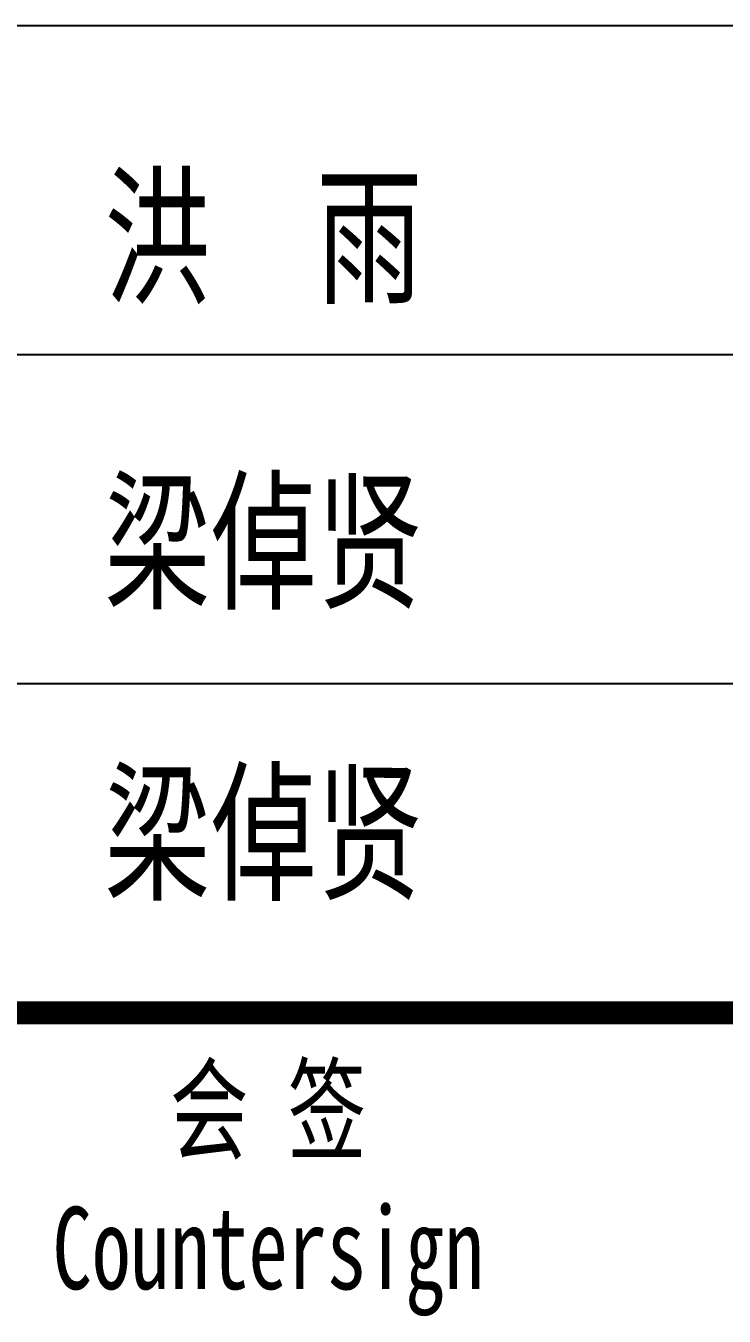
# Model space of a CAD drawing. Extents: x 177291 to 1288761, y 177638 to 322898.
# Drawn here: x 1283251 to 1285519, y 183914 to 188107 of the extents above; entities that cross this region are included whole.
import ezdxf
from ezdxf.enums import TextEntityAlignment as Align

# ---------------------------------------------------------------- set-up
doc = ezdxf.new("R2010")
doc.units = 0
doc.header["$LTSCALE"] = 1000
doc.layers.add('PUB_TEXT', color=7, linetype='Continuous')
doc.layers.add('PUB_TITLE', color=4, linetype='Continuous')
doc.styles.add('_gyy_title_ST', font='', dxfattribs={"width": 0.8})
doc.styles.get('_gyy_title_ST').set_extended_font_data('SimSun')

msp = doc.modelspace()

# ---------------------------------------------------------------- linework, layer by layer
at = {"layer": 'PUB_TITLE'}
for p, q in [((1287779.19, 188107.28), (1280296.04, 188107.28)), ((1287779.19, 187038.25), (1280296.04, 187038.25)), ((1287779.19, 185969.23), (1280296.04, 185969.23))]:
    msp.add_line(p, q, dxfattribs=at)
at = {"layer": 'PUB_TITLE', "const_width": 74.83}
msp.add_lwpolyline([(1280296.04, 184900.21), (1287779.19, 184900.21)], dxfattribs=at)

# ---------------------------------------------------------------- texts
at = {"layer": 'PUB_TEXT', "color": 3, "style": '_gyy_title_ST', "width": 0.7}
for s, p in [('洪  雨', (1283506.01, 187241.72)), ('梁倬贤', (1283506.01, 186250.44)), ('梁倬贤', (1283506.01, 185304.39))]:
    msp.add_text(s, height=360.946, dxfattribs=at).set_placement(p)
at = {"layer": 'PUB_TITLE', "style": '_gyy_title_ST', "width": 0.7}
for s, height, p in [('会 签', 267.255, (1284037.61, 184451.22)), ('Countersign', 267.2551, (1284037.61, 184002.23))]:
    msp.add_text(s, height=height, dxfattribs=at).set_placement(p, align=Align.CENTER)

doc.saveas('drawing.dxf')
